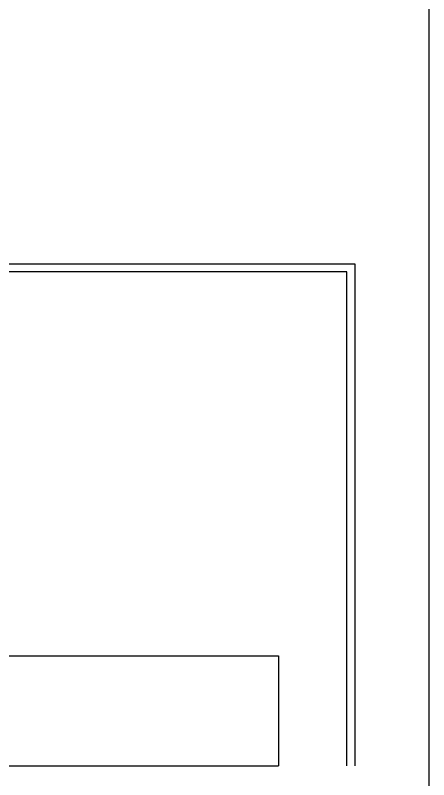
# Model space of a CAD drawing. Extents: x 867151 to 1787449, y -2071112 to -1028603.
# Drawn here: x 871125.31 to 871130.94, y -1032699.12 to -1032688.7 of the extents above; entities that cross this region are included whole.
import ezdxf

# ---------------------------------------------------------------- set-up
doc = ezdxf.new("R2010")
doc.units = 0
doc.header["$LTSCALE"] = 4
doc.header["$MEASUREMENT"] = 0
doc.layers.get('0').update_dxf_attribs({"linetype": 'CONTINUOUS'})
doc.layers.add('20000_FRONT_O', color=7, linetype='CONTINUOUS')

# ---------------------------------------------------------------- blocks, each defined once
blk = doc.blocks.new('CPU')
at = {"layer": '20000_FRONT_O', "color": 7, "linetype": 'Continuous'}
for p, q in [((82754.455, 11019.193), (82754.455, 10994.354)), ((82729.988, 11008.538), (82753.448, 11008.538)), ((82753.448, 11008.538), (82753.448, 11001.693)), ((82753.338, 11008.428), (82730.098, 11008.428)), ((82753.338, 11001.693), (82753.338, 11008.428)), ((82730.988, 11003.193), (82752.408, 11003.193)), ((82752.408, 11003.193), (82752.408, 11001.693)), ((82730.988, 11001.693), (82752.408, 11001.693))]:
    blk.add_line(p, q, dxfattribs=at)

msp = doc.modelspace()

# ---------------------------------------------------------------- block references
msp.add_blockref('CPU', (788376.488, -1043700.624))

doc.saveas('drawing.dxf')
